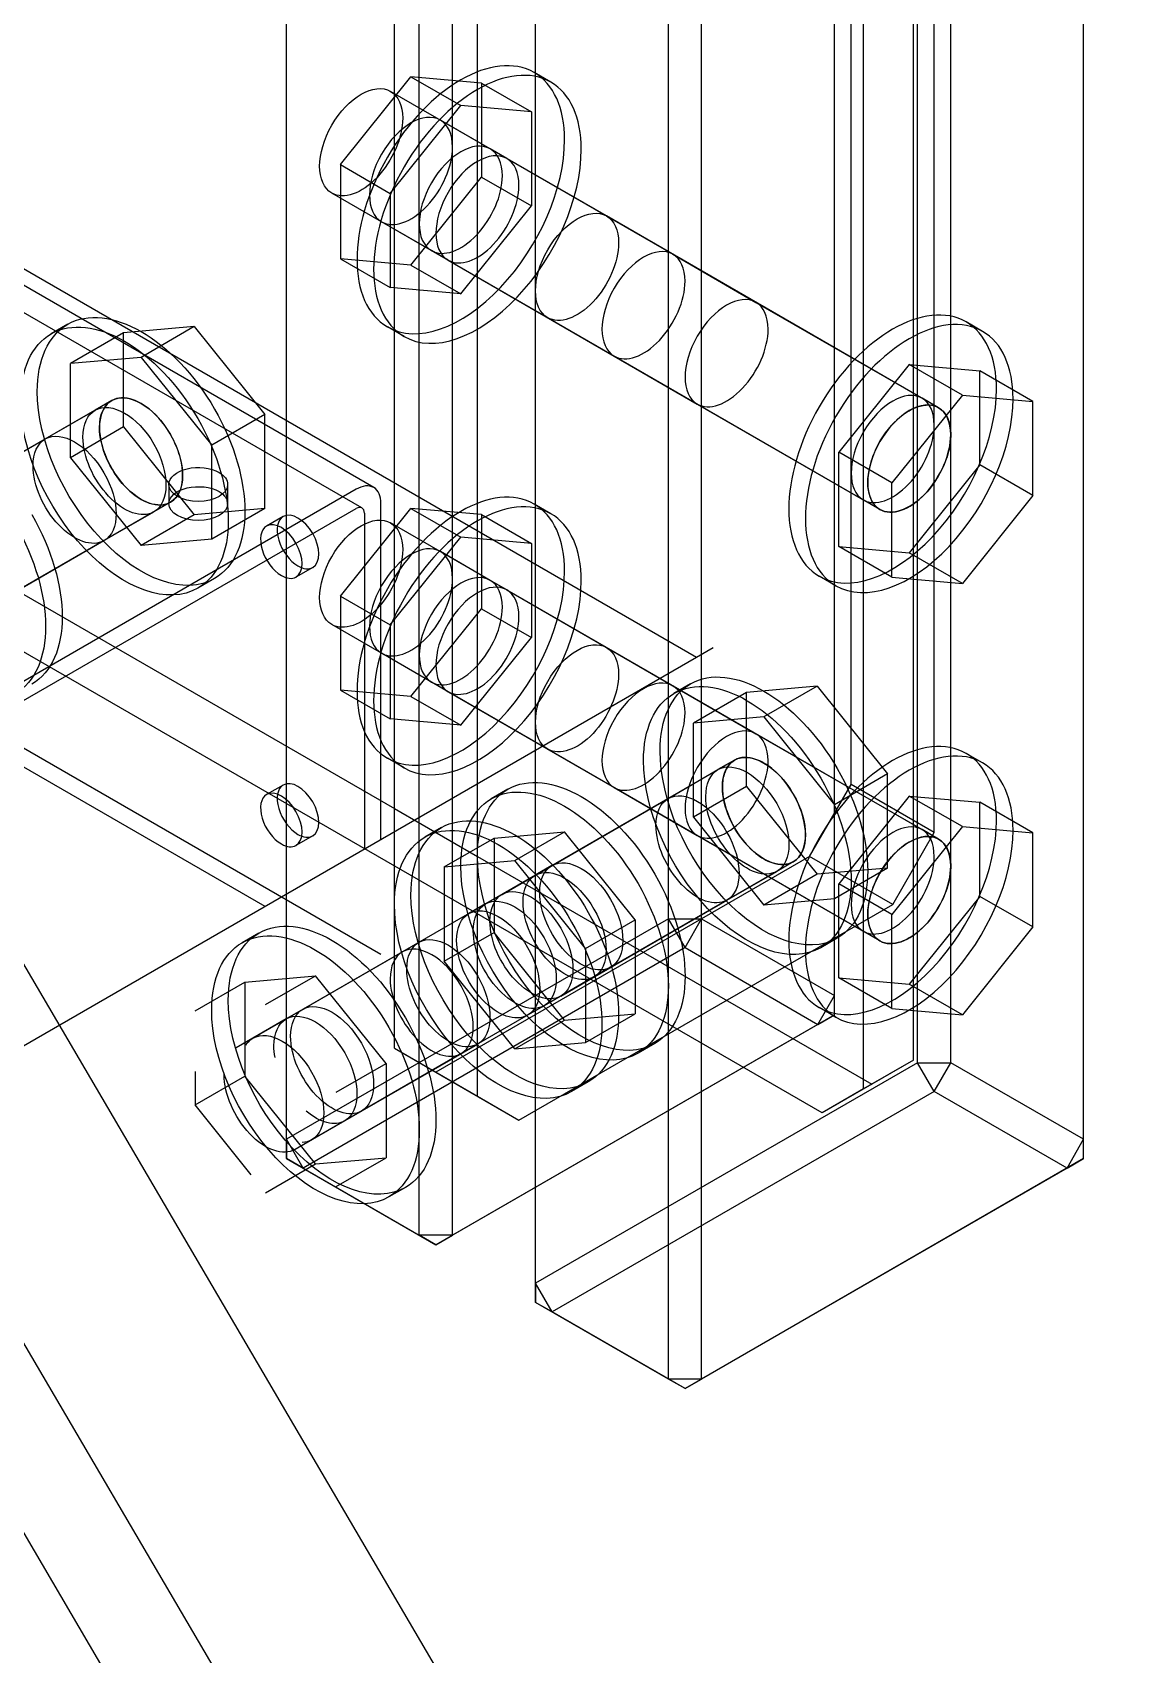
# Model space of a CAD drawing. Extents: x 0 to 316, y 0 to 723.
# Drawn here: x 202.03 to 220.58, y 192.93 to 220.55 of the extents above; entities that cross this region are included whole.
import ezdxf

# ---------------------------------------------------------------- set-up
doc = ezdxf.new("R2010")
doc.units = 0
doc.layers.get('0').update_dxf_attribs({"linetype": 'CONTINUOUS'})

msp = doc.modelspace()

# ---------------------------------------------------------------- linework, layer by layer
at = {"color": 253}
for p, q in [((212.86, 205.456), (212.86, 384.433)), ((213.426, 205.456), (213.426, 384.433)), ((215.689, 204.149), (215.689, 383.127)), ((215.689, 203.823), (215.689, 382.799)), ((217.103, 203.006), (217.103, 381.984)), ((217.668, 203.006), (217.668, 381.984)), ((206.354, 201.701), (206.354, 380.675)), ((219.931, 201.701), (219.931, 380.675)), ((99.0713, 379.917), (297.841, 41.1028)), ((96.2424, 378.284), (295.013, 39.4698)), ((210.597, 199.251), (210.597, 378.227)), ((94.8284, 377.469), (293.599, 38.6539)), ((215.972, 207.742), (215.972, 257.549)), ((209.183, 200.068), (209.183, 254.445)), ((208.617, 200.068), (208.617, 253.792)), ((217.386, 206.925), (217.386, 252.479)), ((206.354, 201.373), (206.354, 248.555)), ((210.597, 198.924), (210.597, 241.323)), ((212.86, 197.618), (212.86, 237.466)), ((213.426, 197.618), (213.426, 236.502)), ((208.194, 207.334), (208.194, 234.279)), ((209.608, 206.517), (209.608, 233.462)), ((181.379, 228.367), (213.34, 209.915)), ((217.033, 203.047), (217.033, 228.359)), ((216.184, 202.558), (216.184, 227.87)), ((219.931, 201.373), (219.931, 225.414)), ((207.841, 212.802), (186.628, 225.049)), ((207.641, 212.456), (186.428, 224.703)), ((207.274, 218.301), (208.476, 219.796)), ((208.476, 219.796), (209.325, 219.306)), ((209.678, 219.688), (208.476, 219.796)), ((209.678, 219.688), (210.527, 219.199)), ((209.678, 219.688), (209.678, 218.087)), ((210.858, 219.705), (210.575, 219.869)), ((211.805, 217.427), (208.128, 219.549)), ((208.122, 217.811), (209.325, 219.306)), ((210.527, 219.199), (209.325, 219.306)), ((210.527, 219.199), (210.527, 217.597)), ((209.824, 218.569), (208.977, 219.06)), ((210.108, 218.406), (209.824, 218.569)), ((207.274, 218.301), (208.122, 217.811)), ((207.274, 218.301), (207.274, 216.698)), ((210.108, 218.406), (212.936, 216.774)), ((208.476, 216.59), (209.678, 218.087)), ((209.678, 218.087), (210.527, 217.597)), ((210.804, 215.695), (207.127, 217.817)), ((208.122, 217.811), (208.122, 216.209)), ((209.325, 216.1), (210.527, 217.597)), ((208.825, 216.837), (207.976, 217.328)), ((217.461, 214.161), (211.805, 217.427)), ((186.469, 216.936), (205.986, 205.669)), ((186.753, 217.1), (207.965, 204.852)), ((207.274, 216.698), (208.122, 216.209)), ((208.476, 216.59), (207.274, 216.698)), ((209.108, 216.674), (208.825, 216.837)), ((209.108, 216.674), (211.935, 215.041)), ((212.936, 216.774), (214.35, 215.956)), ((208.476, 216.59), (209.325, 216.1)), ((209.325, 216.1), (208.122, 216.209)), ((214.35, 215.956), (217.179, 214.323)), ((202.63, 215.582), (202.347, 215.418)), ((204.785, 215.542), (203.583, 215.436)), ((204.785, 215.542), (203.879, 215.019)), ((204.785, 215.542), (205.988, 214.046)), ((208.358, 215.375), (208.074, 215.539)), ((216.461, 212.429), (210.804, 215.695)), ((218.211, 215.459), (217.928, 215.622)), ((203.583, 215.436), (202.678, 214.912)), ((203.583, 213.833), (203.583, 215.436)), ((203.879, 215.019), (202.678, 214.912)), ((203.879, 215.019), (205.082, 213.524)), ((211.935, 215.041), (213.35, 214.224)), ((202.678, 213.309), (202.678, 214.912)), ((216.961, 214.897), (215.76, 213.402)), ((216.961, 214.897), (218.164, 214.789)), ((217.866, 214.375), (216.961, 214.897)), ((218.164, 213.187), (218.164, 214.789)), ((219.068, 214.267), (218.164, 214.789)), ((203.381, 214.284), (197.724, 211.018)), ((202.249, 213.629), (203.097, 214.12)), ((203.381, 214.284), (203.097, 214.12)), ((213.35, 214.224), (216.178, 212.591)), ((217.866, 214.375), (216.665, 212.88)), ((217.461, 214.161), (217.179, 214.323)), ((217.866, 214.375), (219.068, 214.267)), ((219.068, 212.664), (219.068, 214.267)), ((205.988, 214.046), (205.082, 213.524)), ((205.988, 212.444), (205.988, 214.046)), ((199.42, 211.996), (202.249, 213.629)), ((203.583, 213.833), (202.678, 213.309)), ((203.583, 213.833), (204.785, 212.336)), ((202.678, 213.309), (203.879, 211.814)), ((205.082, 211.922), (205.082, 213.524)), ((215.76, 211.799), (215.76, 213.402)), ((216.665, 212.88), (215.76, 213.402)), ((218.164, 213.187), (216.961, 211.691)), ((219.068, 212.664), (218.164, 213.187)), ((207.541, 212.772), (200.895, 208.935)), ((204.355, 212.854), (204.355, 212.528)), ((205.354, 212.854), (205.354, 212.528)), ((216.665, 211.277), (216.665, 212.88)), ((204.38, 212.551), (198.723, 209.285)), ((204.38, 212.551), (204.097, 212.387)), ((207.965, 206.812), (207.965, 212.528)), ((210.858, 212.356), (210.575, 212.52)), ((216.461, 212.429), (216.178, 212.591)), ((219.068, 212.664), (217.866, 211.169)), ((200.895, 208.609), (207.541, 212.447)), ((203.248, 211.897), (204.097, 212.387)), ((204.785, 212.336), (203.879, 211.814)), ((205.988, 212.444), (204.785, 212.336)), ((205.988, 212.444), (205.082, 211.922)), ((206.302, 212.307), (206.018, 212.145)), ((207.274, 210.953), (208.476, 212.447)), ((207.683, 212.364), (207.683, 206.649)), ((211.805, 210.078), (208.128, 212.201)), ((208.476, 212.447), (209.325, 211.957)), ((209.678, 212.34), (208.476, 212.447)), ((209.678, 212.34), (210.527, 211.85)), ((209.678, 212.34), (209.678, 210.738)), ((205.082, 211.922), (203.879, 211.814)), ((208.122, 210.462), (209.325, 211.957)), ((210.527, 211.85), (209.325, 211.957)), ((200.42, 210.264), (203.248, 211.897)), ((209.824, 211.221), (208.977, 211.711)), ((210.527, 211.85), (210.527, 210.247)), ((215.76, 211.799), (216.961, 211.691)), ((216.665, 211.277), (215.76, 211.799)), ((217.866, 211.169), (216.961, 211.691)), ((206.802, 211.441), (206.518, 211.278)), ((201.476, 211.212), (208.194, 207.334)), ((205.131, 211.252), (204.847, 211.088)), ((210.108, 211.057), (209.824, 211.221)), ((215.711, 211.129), (215.429, 211.292)), ((216.665, 211.277), (217.866, 211.169)), ((207.274, 210.953), (208.122, 210.462)), ((207.274, 210.953), (207.274, 209.349)), ((210.108, 211.057), (212.936, 209.425)), ((215.477, 202.15), (200.627, 210.723)), ((208.476, 209.243), (209.678, 210.738)), ((209.678, 210.738), (210.527, 210.247)), ((210.804, 208.347), (207.127, 210.468)), ((208.122, 210.462), (208.122, 208.86)), ((208.825, 209.489), (207.976, 209.98)), ((209.325, 208.752), (210.527, 210.247)), ((217.461, 206.812), (211.805, 210.078)), ((213.34, 209.915), (213.622, 210.078)), ((121.416, 156.843), (213.34, 209.915)), ((209.108, 209.325), (208.825, 209.489)), ((212.936, 209.425), (214.35, 208.609)), ((213.236, 209.458), (212.954, 209.295)), ((207.274, 209.349), (208.122, 208.86)), ((208.476, 209.243), (207.274, 209.349)), ((208.476, 209.243), (209.325, 208.752)), ((209.108, 209.325), (211.935, 207.692)), ((214.19, 209.312), (213.285, 208.788)), ((215.392, 209.418), (214.19, 209.312)), ((214.19, 207.709), (214.19, 209.312)), ((215.392, 209.418), (214.486, 208.897)), ((215.392, 209.418), (216.593, 207.924)), ((214.486, 208.897), (213.285, 208.788)), ((214.486, 208.897), (215.689, 207.4)), ((209.325, 208.752), (208.122, 208.86)), ((213.285, 207.185), (213.285, 208.788)), ((214.35, 208.609), (217.179, 206.976)), ((216.461, 205.08), (210.804, 208.347)), ((208.358, 208.026), (208.074, 208.19)), ((213.987, 208.16), (208.329, 204.894)), ((213.987, 208.16), (213.703, 207.997)), ((218.211, 208.111), (217.928, 208.274)), ((212.856, 207.506), (213.703, 207.997)), ((216.593, 207.924), (215.689, 207.4)), ((216.593, 206.32), (216.593, 207.924)), ((206.302, 207.735), (206.018, 207.573)), ((210.125, 207.662), (209.842, 207.498)), ((210.027, 205.873), (212.856, 207.506)), ((211.935, 207.692), (213.35, 206.877)), ((214.19, 207.709), (213.285, 207.185)), ((214.19, 207.709), (215.392, 206.214)), ((215.265, 206.517), (215.972, 207.742)), ((216.961, 207.548), (215.76, 206.054)), ((217.386, 206.925), (215.972, 207.742)), ((216.961, 207.548), (218.164, 207.441)), ((217.866, 207.027), (216.961, 207.548)), ((208.194, 207.334), (209.608, 206.517)), ((208.194, 203.251), (208.194, 207.334)), ((215.689, 205.797), (215.689, 207.4)), ((218.164, 205.839), (218.164, 207.441)), ((219.068, 206.918), (218.164, 207.441)), ((208.995, 207.009), (208.711, 206.845)), ((209.89, 206.83), (211.092, 206.936)), ((210.245, 206.447), (211.092, 206.936)), ((212.295, 205.441), (211.092, 206.936)), ((213.285, 207.185), (214.486, 205.69)), ((217.866, 207.027), (216.665, 205.53)), ((217.461, 206.812), (217.179, 206.976)), ((217.866, 207.027), (219.068, 206.918)), ((206.802, 206.87), (206.518, 206.706)), ((209.042, 206.339), (209.89, 206.83)), ((209.89, 206.83), (209.89, 205.226)), ((213.35, 206.877), (216.178, 205.244)), ((216.679, 205.701), (217.386, 206.925)), ((219.068, 205.317), (219.068, 206.918)), ((215.265, 206.517), (208.901, 202.843)), ((209.042, 206.339), (210.245, 206.447)), ((214.986, 206.427), (209.33, 203.162)), ((209.608, 206.517), (216.326, 202.639)), ((209.608, 202.435), (209.608, 206.517)), ((211.446, 204.952), (210.245, 206.447)), ((214.986, 206.427), (214.704, 206.265)), ((216.679, 205.701), (215.265, 206.517)), ((209.042, 206.339), (209.042, 204.736)), ((210.593, 206.199), (209.744, 205.709)), ((210.876, 206.364), (210.593, 206.199)), ((213.855, 205.774), (214.704, 206.265)), ((215.392, 206.214), (214.486, 205.69)), ((216.593, 206.32), (215.392, 206.214)), ((216.593, 206.32), (215.689, 205.797)), ((215.76, 204.45), (215.76, 206.054)), ((216.665, 205.53), (215.76, 206.054)), ((218.164, 205.839), (216.961, 204.344)), ((219.068, 205.317), (218.164, 205.839)), ((209.744, 205.709), (209.462, 205.547)), ((210.315, 202.026), (216.679, 205.701)), ((211.027, 204.141), (213.855, 205.774)), ((215.689, 205.797), (214.486, 205.69)), ((212.86, 205.456), (206.354, 201.701)), ((211.446, 204.952), (212.295, 205.441)), ((212.295, 205.441), (212.295, 203.838)), ((212.86, 205.456), (213.426, 205.456)), ((213.143, 204.967), (212.86, 205.456)), ((213.143, 204.967), (213.426, 205.456)), ((213.426, 205.456), (215.689, 204.149)), ((216.665, 203.929), (216.665, 205.53)), ((219.068, 205.317), (217.866, 203.82)), ((205.883, 205.212), (205.599, 205.049)), ((205.784, 203.423), (208.613, 205.056)), ((209.042, 204.736), (209.89, 205.226)), ((211.092, 203.731), (209.89, 205.226)), ((215.736, 205.128), (215.453, 204.964)), ((216.461, 205.08), (216.178, 205.244)), ((208.329, 204.894), (205.501, 203.261)), ((213.143, 204.967), (206.638, 201.21)), ((210.245, 203.241), (209.042, 204.736)), ((211.446, 204.952), (211.446, 203.349)), ((213.143, 204.967), (215.405, 203.659)), ((205.648, 204.38), (206.851, 204.487)), ((206.001, 203.998), (206.851, 204.487)), ((208.052, 202.992), (206.851, 204.487)), ((211.592, 204.468), (210.743, 203.977)), ((211.875, 204.632), (211.592, 204.468)), ((215.76, 204.45), (216.961, 204.344)), ((216.665, 203.929), (215.76, 204.45)), ((204.8, 203.889), (205.648, 204.38)), ((205.648, 204.38), (205.648, 202.777)), ((217.866, 203.82), (216.961, 204.344)), ((206.633, 203.914), (206.35, 203.75)), ((210.743, 203.977), (210.461, 203.815)), ((215.405, 203.659), (215.689, 204.149)), ((215.711, 203.781), (215.429, 203.944)), ((215.689, 203.823), (215.689, 204.149)), ((216.665, 203.929), (217.866, 203.82)), ((206.35, 203.75), (205.501, 203.261)), ((215.405, 203.659), (208.901, 199.904)), ((215.689, 203.823), (209.183, 200.068)), ((210.245, 203.241), (211.092, 203.731)), ((211.092, 203.731), (212.295, 203.838)), ((211.446, 203.349), (212.295, 203.838)), ((215.405, 203.659), (215.689, 203.823)), ((210.245, 203.241), (211.446, 203.349)), ((209.33, 203.162), (206.502, 201.529)), ((206.784, 201.691), (209.612, 203.324)), ((208.194, 203.251), (209.608, 202.435)), ((208.194, 203.251), (208.901, 202.843)), ((212.626, 203.331), (212.342, 203.168)), ((204.8, 202.855), (204.8, 202.286)), ((207.203, 202.502), (208.052, 202.992)), ((208.052, 202.992), (208.052, 201.388)), ((208.901, 202.843), (210.315, 202.026)), ((217.103, 203.006), (210.597, 199.251)), ((217.033, 203.047), (216.184, 202.558)), ((217.033, 203.047), (216.326, 202.639)), ((217.103, 203.006), (217.668, 203.006)), ((217.386, 202.517), (217.103, 203.006)), ((217.386, 202.517), (217.668, 203.006)), ((219.931, 201.701), (217.668, 203.006)), ((204.8, 202.286), (205.648, 202.777)), ((206.851, 201.282), (205.648, 202.777)), ((217.386, 202.517), (210.88, 198.76)), ((211.495, 202.678), (211.211, 202.515)), ((216.326, 202.639), (215.477, 202.15)), ((216.184, 202.558), (215.477, 202.15)), ((219.648, 201.21), (217.386, 202.517)), ((205.755, 201.097), (204.8, 202.286)), ((209.608, 202.435), (210.315, 202.026)), ((207.349, 202.017), (206.502, 201.529)), ((207.633, 202.182), (207.349, 202.017)), ((206.638, 201.21), (206.354, 201.701)), ((206.354, 201.701), (206.354, 201.373)), ((219.648, 201.21), (219.931, 201.701)), ((219.931, 201.373), (219.931, 201.701)), ((206.001, 200.791), (206.851, 201.282)), ((206.638, 201.21), (206.354, 201.373)), ((206.354, 201.373), (208.617, 200.068)), ((206.638, 201.21), (208.901, 199.904)), ((206.851, 201.282), (208.052, 201.388)), ((207.203, 200.899), (208.052, 201.388)), ((219.648, 201.21), (213.143, 197.455)), ((219.931, 201.373), (213.426, 197.618)), ((219.648, 201.21), (219.931, 201.373)), ((208.383, 200.882), (208.1, 200.72)), ((208.901, 199.904), (208.617, 200.068)), ((209.183, 200.068), (208.617, 200.068)), ((208.901, 199.904), (209.183, 200.068)), ((210.88, 198.76), (210.597, 199.251)), ((210.597, 199.251), (210.597, 198.924)), ((212.86, 197.618), (210.597, 198.924)), ((210.88, 198.76), (210.597, 198.924)), ((213.143, 197.455), (210.88, 198.76)), ((213.426, 197.618), (212.86, 197.618)), ((213.143, 197.455), (212.86, 197.618)), ((213.143, 197.455), (213.426, 197.618))]:
    msp.add_line(p, q, dxfattribs=at)
for points in [[(210.575, 219.869), (209.885, 220.267), (208.764, 219.621), (208.074, 218.426)], [(210.858, 219.705), (210.167, 220.104), (209.048, 219.457), (208.358, 218.262)], [(207.127, 218.972), (207.404, 219.45), (207.851, 219.709), (208.128, 219.549)], [(211.092, 218.725), (211.092, 219.265), (210.906, 219.677), (210.575, 219.869)], [(211.376, 218.56), (211.376, 219.103), (211.189, 219.515), (210.858, 219.705)], [(208.128, 219.549), (208.26, 219.472), (208.335, 219.308), (208.335, 219.092)], [(208.335, 219.092), (208.335, 218.761), (208.162, 218.364), (207.898, 218.085)], [(208.977, 219.06), (208.7, 219.22), (208.252, 218.961), (207.976, 218.482)], [(207.127, 217.817), (206.852, 217.977), (206.852, 218.494), (207.127, 218.972)], [(209.183, 218.601), (209.183, 218.819), (209.109, 218.983), (208.977, 219.06)], [(208.747, 217.595), (209.011, 217.875), (209.183, 218.272), (209.183, 218.601)], [(209.824, 218.569), (209.549, 218.729), (209.101, 218.47), (208.825, 217.992)], [(209.824, 218.569), (209.549, 218.729), (209.101, 218.47), (208.825, 217.992)], [(210.108, 218.406), (209.831, 218.565), (209.383, 218.307), (209.108, 217.829)], [(210.108, 218.406), (209.831, 218.565), (209.383, 218.307), (209.108, 217.829)], [(210.032, 218.112), (210.032, 218.328), (209.958, 218.494), (209.824, 218.569)], [(210.032, 218.112), (210.032, 218.328), (209.958, 218.494), (209.824, 218.569)], [(210, 216.209), (210.662, 216.906), (211.092, 217.898), (211.092, 218.725)], [(210.284, 216.045), (210.945, 216.742), (211.376, 217.736), (211.376, 218.56)], [(208.074, 218.426), (207.385, 217.23), (207.385, 215.937), (208.074, 215.539)], [(208.358, 218.262), (207.668, 217.066), (207.668, 215.773), (208.358, 215.375)], [(207.976, 218.482), (207.701, 218.003), (207.701, 217.486), (207.976, 217.328)], [(210.315, 217.948), (210.315, 218.166), (210.24, 218.33), (210.108, 218.406)], [(210.315, 217.948), (210.315, 218.166), (210.24, 218.33), (210.108, 218.406)], [(207.898, 218.085), (207.634, 217.806), (207.33, 217.7), (207.127, 217.817)], [(208.825, 217.992), (208.548, 217.514), (208.548, 216.997), (208.825, 216.837)], [(208.825, 217.992), (208.548, 217.514), (208.548, 216.997), (208.825, 216.837)], [(209.596, 217.106), (209.86, 217.384), (210.032, 217.781), (210.032, 218.112)], [(209.596, 217.106), (209.86, 217.384), (210.032, 217.781), (210.032, 218.112)], [(209.108, 217.829), (208.832, 217.35), (208.832, 216.833), (209.108, 216.674)], [(209.108, 217.829), (208.832, 217.35), (208.832, 216.833), (209.108, 216.674)], [(209.878, 216.942), (210.143, 217.221), (210.315, 217.618), (210.315, 217.948)], [(209.878, 216.942), (210.143, 217.221), (210.315, 217.618), (210.315, 217.948)], [(207.976, 217.328), (208.179, 217.211), (208.482, 217.317), (208.747, 217.595)], [(210.804, 216.849), (211.081, 217.328), (211.529, 217.587), (211.805, 217.427)], [(211.805, 217.427), (211.937, 217.35), (212.011, 217.186), (212.011, 216.968)], [(208.825, 216.837), (209.026, 216.72), (209.331, 216.826), (209.596, 217.106)], [(208.825, 216.837), (209.026, 216.72), (209.331, 216.826), (209.596, 217.106)], [(209.108, 216.674), (209.31, 216.557), (209.613, 216.663), (209.878, 216.942)], [(209.108, 216.674), (209.31, 216.557), (209.613, 216.663), (209.878, 216.942)], [(212.011, 216.968), (212.011, 216.639), (211.839, 216.242), (211.576, 215.962)], [(212.936, 216.774), (212.66, 216.932), (212.212, 216.674), (211.935, 216.196)], [(212.936, 216.774), (212.66, 216.932), (212.212, 216.674), (211.935, 216.196)], [(210.804, 215.695), (210.528, 215.853), (210.528, 216.37), (210.804, 216.849)], [(213.143, 216.315), (213.143, 216.533), (213.068, 216.697), (212.936, 216.774)], [(213.143, 216.315), (213.143, 216.533), (213.068, 216.697), (212.936, 216.774)], [(208.074, 215.539), (208.58, 215.247), (209.34, 215.511), (210, 216.209)], [(211.935, 216.196), (211.66, 215.717), (211.66, 215.2), (211.935, 215.041)], [(211.935, 216.196), (211.66, 215.717), (211.66, 215.2), (211.935, 215.041)], [(212.707, 215.309), (212.97, 215.588), (213.143, 215.985), (213.143, 216.315)], [(212.707, 215.309), (212.97, 215.588), (213.143, 215.985), (213.143, 216.315)], [(214.35, 215.956), (214.074, 216.116), (213.626, 215.857), (213.35, 215.379)], [(214.35, 215.956), (214.074, 216.116), (213.626, 215.857), (213.35, 215.379)], [(202.347, 215.418), (203.037, 215.817), (204.156, 215.171), (204.847, 213.975)], [(202.63, 215.582), (203.32, 215.98), (204.44, 215.334), (205.131, 214.139)], [(208.358, 215.375), (208.864, 215.083), (209.623, 215.348), (210.284, 216.045)], [(211.576, 215.962), (211.311, 215.684), (211.007, 215.578), (210.804, 215.695)], [(214.558, 215.499), (214.558, 215.715), (214.483, 215.881), (214.35, 215.956)], [(214.558, 215.499), (214.558, 215.715), (214.483, 215.881), (214.35, 215.956)], [(217.928, 215.622), (217.238, 216.021), (216.119, 215.375), (215.429, 214.179)], [(218.211, 215.459), (217.521, 215.859), (216.402, 215.211), (215.711, 214.016)], [(202.113, 214.438), (202.113, 214.98), (202.299, 215.39), (202.63, 215.582)], [(214.121, 214.492), (214.386, 214.771), (214.558, 215.168), (214.558, 215.499)], [(214.121, 214.492), (214.386, 214.771), (214.558, 215.168), (214.558, 215.499)], [(218.447, 214.478), (218.447, 215.019), (218.26, 215.432), (217.928, 215.622)], [(201.829, 214.274), (201.829, 214.816), (202.016, 215.228), (202.347, 215.418)], [(211.935, 215.041), (212.138, 214.924), (212.442, 215.03), (212.707, 215.309)], [(211.935, 215.041), (212.138, 214.924), (212.442, 215.03), (212.707, 215.309)], [(213.35, 215.379), (213.074, 214.901), (213.074, 214.384), (213.35, 214.224)], [(213.35, 215.379), (213.074, 214.901), (213.074, 214.384), (213.35, 214.224)], [(218.729, 214.315), (218.729, 214.857), (218.543, 215.269), (218.211, 215.459)], [(203.204, 211.922), (202.543, 212.619), (202.113, 213.613), (202.113, 214.438)], [(203.381, 214.284), (203.656, 214.442), (204.104, 214.184), (204.38, 213.705)], [(213.35, 214.224), (213.552, 214.109), (213.856, 214.213), (214.121, 214.492)], [(213.35, 214.224), (213.552, 214.109), (213.856, 214.213), (214.121, 214.492)], [(217.179, 214.323), (216.903, 214.483), (216.455, 214.224), (216.178, 213.746)], [(217.179, 214.323), (216.903, 214.483), (216.455, 214.224), (216.178, 213.746)], [(217.355, 211.963), (218.015, 212.659), (218.447, 213.652), (218.447, 214.478)], [(202.92, 211.758), (202.26, 212.455), (201.829, 213.449), (201.829, 214.274)], [(202.89, 213.662), (202.89, 213.879), (202.964, 214.044), (203.097, 214.12)], [(202.89, 213.662), (202.89, 213.879), (202.964, 214.044), (203.097, 214.12)], [(203.097, 214.12), (203.374, 214.279), (203.822, 214.02), (204.097, 213.542)], [(203.097, 214.12), (203.374, 214.279), (203.822, 214.02), (204.097, 213.542)], [(203.172, 213.825), (203.172, 214.041), (203.247, 214.206), (203.381, 214.284)], [(203.346, 214.261), (203.287, 214.216), (203.241, 214.15), (203.211, 214.069)], [(203.381, 214.284), (203.368, 214.277), (203.357, 214.27), (203.346, 214.261)], [(203.744, 214.296), (203.606, 214.346), (203.48, 214.34), (203.381, 214.284)], [(204.016, 214.14), (203.926, 214.212), (203.834, 214.266), (203.744, 214.296)], [(204.413, 213.645), (204.311, 213.843), (204.17, 214.016), (204.016, 214.14)], [(205.131, 214.139), (205.82, 212.943), (205.82, 211.65), (205.131, 211.252)], [(215.429, 214.179), (214.738, 212.983), (214.738, 211.691), (215.429, 211.292)], [(217.461, 214.161), (217.186, 214.321), (216.738, 214.062), (216.461, 213.584)], [(216.826, 214.018), (216.916, 214.089), (217.008, 214.142), (217.098, 214.175)], [(217.098, 214.175), (217.235, 214.223), (217.362, 214.219), (217.461, 214.161)], [(217.386, 213.866), (217.386, 214.082), (217.311, 214.248), (217.179, 214.323)], [(217.386, 213.866), (217.386, 214.082), (217.311, 214.248), (217.179, 214.323)], [(217.668, 213.702), (217.668, 213.92), (217.594, 214.084), (217.461, 214.161)], [(217.461, 214.161), (217.472, 214.153), (217.485, 214.146), (217.495, 214.139)], [(217.495, 214.139), (217.555, 214.093), (217.6, 214.029), (217.631, 213.946)], [(217.638, 211.799), (218.299, 212.496), (218.729, 213.49), (218.729, 214.315)], [(203.211, 214.069), (203.186, 213.997), (203.172, 213.916), (203.172, 213.825)], [(204.847, 213.975), (205.537, 212.779), (205.537, 211.487), (204.847, 211.088)], [(215.711, 214.016), (215.021, 212.82), (215.021, 211.529), (215.711, 211.129)], [(216.428, 213.523), (216.531, 213.72), (216.672, 213.894), (216.826, 214.018)], [(216.949, 212.859), (217.213, 213.138), (217.386, 213.535), (217.386, 213.866)], [(216.949, 212.859), (217.213, 213.138), (217.386, 213.535), (217.386, 213.866)], [(217.631, 213.946), (217.656, 213.876), (217.668, 213.793), (217.668, 213.702)], [(202.041, 213.173), (202.041, 213.388), (202.116, 213.553), (202.249, 213.629)], [(202.041, 213.173), (202.041, 213.388), (202.116, 213.553), (202.249, 213.629)], [(202.249, 213.629), (202.525, 213.789), (202.972, 213.53), (203.248, 213.053)], [(202.249, 213.629), (202.525, 213.789), (202.972, 213.53), (203.248, 213.053)], [(203.327, 212.655), (203.062, 212.935), (202.89, 213.331), (202.89, 213.662)], [(203.327, 212.655), (203.062, 212.935), (202.89, 213.331), (202.89, 213.662)], [(203.609, 212.819), (203.345, 213.097), (203.172, 213.495), (203.172, 213.825)], [(203.172, 213.825), (203.172, 213.735), (203.186, 213.637), (203.211, 213.537)], [(204.38, 213.705), (204.657, 213.227), (204.657, 212.71), (204.38, 212.551)], [(204.549, 213.297), (204.519, 213.413), (204.473, 213.531), (204.413, 213.645)], [(216.178, 213.746), (215.903, 213.268), (215.903, 212.751), (216.178, 212.591)], [(216.178, 213.746), (215.903, 213.268), (215.903, 212.751), (216.178, 212.591)], [(216.461, 213.584), (216.185, 213.104), (216.185, 212.587), (216.461, 212.429)], [(217.232, 212.696), (217.496, 212.976), (217.668, 213.373), (217.668, 213.702)], [(217.668, 213.702), (217.668, 213.613), (217.656, 213.515), (217.631, 213.415)], [(203.211, 213.537), (203.241, 213.421), (203.287, 213.303), (203.346, 213.188)], [(204.097, 213.542), (204.373, 213.064), (204.373, 212.547), (204.097, 212.387)], [(204.097, 213.542), (204.373, 213.064), (204.373, 212.547), (204.097, 212.387)], [(204.549, 212.765), (204.6, 212.908), (204.6, 213.094), (204.549, 213.297)], [(216.293, 213.173), (216.322, 213.29), (216.368, 213.409), (216.428, 213.523)], [(217.631, 213.415), (217.6, 213.298), (217.555, 213.18), (217.495, 213.067)], [(202.478, 212.165), (202.213, 212.444), (202.041, 212.841), (202.041, 213.173)], [(202.478, 212.165), (202.213, 212.444), (202.041, 212.841), (202.041, 213.173)], [(203.248, 213.053), (203.525, 212.575), (203.525, 212.056), (203.248, 211.897)], [(203.248, 213.053), (203.525, 212.575), (203.525, 212.056), (203.248, 211.897)], [(203.346, 213.188), (203.449, 212.992), (203.59, 212.817), (203.744, 212.693)], [(204.355, 212.854), (204.355, 212.972), (204.476, 213.076), (204.663, 213.122)], [(204.663, 213.122), (204.85, 213.166), (205.064, 213.141), (205.208, 213.058)], [(205.208, 213.058), (205.301, 213.005), (205.354, 212.932), (205.354, 212.854)], [(216.293, 212.644), (216.242, 212.786), (216.242, 212.972), (216.293, 213.173)], [(217.495, 213.067), (217.391, 212.87), (217.252, 212.695), (217.098, 212.571)], [(204.38, 212.551), (204.178, 212.434), (203.874, 212.54), (203.609, 212.819)], [(204.855, 212.565), (204.578, 212.565), (204.355, 212.695), (204.355, 212.854)], [(204.355, 212.528), (204.355, 212.644), (204.476, 212.75), (204.663, 212.794)], [(204.413, 212.573), (204.473, 212.617), (204.519, 212.684), (204.549, 212.765)], [(204.663, 212.794), (204.85, 212.839), (205.064, 212.815), (205.208, 212.732)], [(205.354, 212.854), (205.354, 212.695), (205.131, 212.565), (204.855, 212.565)], [(207.841, 212.802), (207.761, 212.848), (207.654, 212.836), (207.541, 212.772)], [(207.965, 212.528), (207.965, 212.658), (207.921, 212.757), (207.841, 212.802)], [(210.575, 212.52), (209.885, 212.918), (208.764, 212.272), (208.074, 211.077)], [(210.858, 212.356), (210.167, 212.755), (209.048, 212.109), (208.358, 210.913)], [(216.178, 212.591), (216.381, 212.476), (216.686, 212.58), (216.949, 212.859)], [(216.178, 212.591), (216.381, 212.476), (216.686, 212.58), (216.949, 212.859)], [(204.097, 212.387), (203.895, 212.27), (203.591, 212.376), (203.327, 212.655)], [(204.097, 212.387), (203.895, 212.27), (203.591, 212.376), (203.327, 212.655)], [(203.744, 212.693), (203.834, 212.622), (203.926, 212.568), (204.016, 212.538)], [(204.016, 212.538), (204.154, 212.488), (204.281, 212.494), (204.38, 212.551)], [(204.855, 212.24), (204.578, 212.24), (204.355, 212.368), (204.355, 212.528)], [(204.38, 212.551), (204.392, 212.557), (204.403, 212.565), (204.413, 212.573)], [(205.354, 212.528), (205.354, 212.368), (205.131, 212.24), (204.855, 212.24)], [(205.208, 212.732), (205.301, 212.677), (205.354, 212.604), (205.354, 212.528)], [(207.641, 212.456), (207.615, 212.471), (207.579, 212.467), (207.541, 212.447)], [(211.092, 211.376), (211.092, 211.917), (210.906, 212.328), (210.575, 212.52)], [(216.428, 212.451), (216.368, 212.495), (216.322, 212.56), (216.293, 212.644)], [(216.461, 212.429), (216.663, 212.312), (216.968, 212.418), (217.232, 212.696)], [(217.098, 212.571), (217.008, 212.499), (216.916, 212.447), (216.826, 212.415)], [(202.019, 212.342), (202.709, 211.146), (202.709, 209.854), (202.019, 209.455)], [(206.518, 211.855), (206.381, 212.094), (206.157, 212.225), (206.018, 212.145)], [(206.302, 212.307), (206.2, 212.249), (206.17, 212.091), (206.225, 211.908)], [(206.802, 212.019), (206.663, 212.258), (206.44, 212.387), (206.302, 212.307)], [(207.127, 211.624), (207.404, 212.101), (207.851, 212.36), (208.128, 212.201)], [(207.683, 212.364), (207.683, 212.407), (207.668, 212.44), (207.641, 212.456)], [(208.128, 212.201), (208.26, 212.124), (208.335, 211.959), (208.335, 211.744)], [(211.376, 211.212), (211.376, 211.753), (211.189, 212.165), (210.858, 212.356)], [(216.461, 212.429), (216.45, 212.436), (216.439, 212.442), (216.428, 212.451)], [(216.826, 212.415), (216.688, 212.367), (216.561, 212.371), (216.461, 212.429)], [(201.737, 212.179), (202.426, 210.983), (202.426, 209.69), (201.737, 209.292)], [(203.248, 211.897), (203.047, 211.781), (202.742, 211.886), (202.478, 212.165)], [(203.248, 211.897), (203.047, 211.781), (202.742, 211.886), (202.478, 212.165)], [(205.131, 211.252), (204.625, 210.96), (203.864, 211.224), (203.204, 211.922)], [(206.018, 212.145), (205.917, 212.087), (205.887, 211.927), (205.942, 211.744)], [(206.225, 211.908), (206.28, 211.722), (206.408, 211.548), (206.551, 211.467)], [(206.802, 211.441), (206.94, 211.522), (206.94, 211.78), (206.802, 212.019)], [(215.429, 211.292), (215.935, 211), (216.695, 211.266), (217.355, 211.963)], [(204.847, 211.088), (204.341, 210.796), (203.582, 211.062), (202.92, 211.758)], [(205.942, 211.744), (205.996, 211.559), (206.126, 211.386), (206.269, 211.303)], [(206.518, 211.278), (206.656, 211.358), (206.656, 211.616), (206.518, 211.855)], [(208.335, 211.744), (208.335, 211.412), (208.162, 211.015), (207.898, 210.736)], [(208.977, 211.711), (208.7, 211.871), (208.252, 211.613), (207.976, 211.133)], [(209.183, 211.253), (209.183, 211.469), (209.109, 211.635), (208.977, 211.711)], [(215.711, 211.129), (216.217, 210.837), (216.978, 211.102), (217.638, 211.799)], [(206.551, 211.467), (206.645, 211.412), (206.735, 211.404), (206.802, 211.441)], [(207.127, 210.468), (206.852, 210.628), (206.852, 211.146), (207.127, 211.624)], [(209.824, 211.221), (209.549, 211.38), (209.101, 211.122), (208.825, 210.643)], [(209.824, 211.221), (209.549, 211.38), (209.101, 211.122), (208.825, 210.643)], [(210, 208.86), (210.662, 209.557), (211.092, 210.55), (211.092, 211.376)], [(206.269, 211.303), (206.363, 211.248), (206.452, 211.241), (206.518, 211.278)], [(208.074, 211.077), (207.385, 209.881), (207.385, 208.588), (208.074, 208.19)], [(207.976, 211.133), (207.701, 210.655), (207.701, 210.138), (207.976, 209.98)], [(208.747, 210.246), (209.011, 210.526), (209.183, 210.924), (209.183, 211.253)], [(210.108, 211.057), (209.831, 211.218), (209.383, 210.958), (209.108, 210.48)], [(210.108, 211.057), (209.831, 211.218), (209.383, 210.958), (209.108, 210.48)], [(210.032, 210.763), (210.032, 210.979), (209.958, 211.145), (209.824, 211.221)], [(210.032, 210.763), (210.032, 210.979), (209.958, 211.145), (209.824, 211.221)], [(210.284, 208.696), (210.945, 209.393), (211.376, 210.386), (211.376, 211.212)], [(208.358, 210.913), (207.668, 209.717), (207.668, 208.426), (208.358, 208.026)], [(210.315, 210.6), (210.315, 210.816), (210.24, 210.982), (210.108, 211.057)], [(210.315, 210.6), (210.315, 210.816), (210.24, 210.982), (210.108, 211.057)], [(207.898, 210.736), (207.634, 210.457), (207.33, 210.352), (207.127, 210.468)], [(208.825, 210.643), (208.548, 210.166), (208.548, 209.648), (208.825, 209.489)], [(208.825, 210.643), (208.548, 210.166), (208.548, 209.648), (208.825, 209.489)], [(209.596, 209.757), (209.86, 210.036), (210.032, 210.433), (210.032, 210.763)], [(209.596, 209.757), (209.86, 210.036), (210.032, 210.433), (210.032, 210.763)], [(209.878, 209.593), (210.143, 209.872), (210.315, 210.269), (210.315, 210.6)], [(209.878, 209.593), (210.143, 209.872), (210.315, 210.269), (210.315, 210.6)], [(209.108, 210.48), (208.832, 210.002), (208.832, 209.485), (209.108, 209.325)], [(209.108, 210.48), (208.832, 210.002), (208.832, 209.485), (209.108, 209.325)], [(207.976, 209.98), (208.179, 209.863), (208.482, 209.969), (208.747, 210.246)], [(210.804, 209.5), (211.081, 209.98), (211.529, 210.238), (211.805, 210.078)], [(211.805, 210.078), (211.937, 210), (212.011, 209.837), (212.011, 209.62)], [(208.825, 209.489), (209.026, 209.372), (209.331, 209.478), (209.596, 209.757)], [(208.825, 209.489), (209.026, 209.372), (209.331, 209.478), (209.596, 209.757)], [(213.236, 209.458), (213.927, 209.856), (215.046, 209.21), (215.736, 208.015)], [(209.108, 209.325), (209.31, 209.21), (209.613, 209.314), (209.878, 209.593)], [(209.108, 209.325), (209.31, 209.21), (209.613, 209.314), (209.878, 209.593)], [(210.804, 208.347), (210.528, 208.505), (210.528, 209.022), (210.804, 209.5)], [(212.011, 209.62), (212.011, 209.291), (211.839, 208.893), (211.576, 208.613)], [(212.936, 209.425), (212.66, 209.585), (212.212, 209.325), (211.935, 208.847)], [(212.936, 209.425), (212.66, 209.585), (212.212, 209.325), (211.935, 208.847)], [(212.719, 208.314), (212.719, 208.855), (212.906, 209.266), (213.236, 209.458)], [(213.143, 208.967), (213.143, 209.183), (213.068, 209.349), (212.936, 209.425)], [(213.143, 208.967), (213.143, 209.183), (213.068, 209.349), (212.936, 209.425)], [(212.954, 209.295), (213.644, 209.693), (214.763, 209.047), (215.453, 207.851)], [(212.436, 208.15), (212.436, 208.693), (212.622, 209.103), (212.954, 209.295)], [(212.707, 207.96), (212.97, 208.239), (213.143, 208.636), (213.143, 208.967)], [(212.707, 207.96), (212.97, 208.239), (213.143, 208.636), (213.143, 208.967)], [(208.074, 208.19), (208.58, 207.898), (209.34, 208.162), (210, 208.86)], [(208.358, 208.026), (208.864, 207.734), (209.623, 208), (210.284, 208.696)], [(211.576, 208.613), (211.311, 208.336), (211.007, 208.23), (210.804, 208.347)], [(211.935, 208.847), (211.66, 208.369), (211.66, 207.852), (211.935, 207.692)], [(211.935, 208.847), (211.66, 208.369), (211.66, 207.852), (211.935, 207.692)], [(214.35, 208.609), (214.074, 208.767), (213.626, 208.51), (213.35, 208.031)], [(214.35, 208.609), (214.074, 208.767), (213.626, 208.51), (213.35, 208.031)], [(214.558, 208.15), (214.558, 208.367), (214.483, 208.532), (214.35, 208.609)], [(214.558, 208.15), (214.558, 208.367), (214.483, 208.532), (214.35, 208.609)], [(217.928, 208.274), (217.238, 208.674), (216.119, 208.026), (215.429, 206.831)], [(213.809, 205.799), (213.149, 206.495), (212.719, 207.488), (212.719, 208.314)], [(213.987, 208.16), (214.263, 208.318), (214.711, 208.06), (214.986, 207.582)], [(218.211, 208.111), (217.521, 208.51), (216.402, 207.863), (215.711, 206.667)], [(210.125, 207.662), (210.815, 208.06), (211.935, 207.414), (212.626, 206.218)], [(213.527, 205.633), (212.867, 206.332), (212.436, 207.326), (212.436, 208.15)], [(213.703, 207.997), (213.981, 208.155), (214.428, 207.897), (214.704, 207.418)], [(213.703, 207.997), (213.981, 208.155), (214.428, 207.897), (214.704, 207.418)], [(213.779, 207.701), (213.779, 207.918), (213.854, 208.082), (213.987, 208.16)], [(213.953, 208.137), (213.894, 208.092), (213.848, 208.027), (213.818, 207.945)], [(213.987, 208.16), (213.975, 208.153), (213.964, 208.146), (213.953, 208.137)], [(214.351, 208.172), (214.213, 208.221), (214.086, 208.216), (213.987, 208.16)], [(214.121, 207.144), (214.386, 207.424), (214.558, 207.821), (214.558, 208.15)], [(214.121, 207.144), (214.386, 207.424), (214.558, 207.821), (214.558, 208.15)], [(214.623, 208.016), (214.533, 208.088), (214.441, 208.142), (214.351, 208.172)], [(218.447, 207.13), (218.447, 207.672), (218.26, 208.084), (217.928, 208.274)], [(218.729, 206.966), (218.729, 207.508), (218.543, 207.92), (218.211, 208.111)], [(206.802, 207.446), (206.663, 207.686), (206.44, 207.815), (206.302, 207.735)], [(209.842, 207.498), (210.532, 207.898), (211.651, 207.251), (212.342, 206.055)], [(211.935, 207.692), (212.138, 207.577), (212.442, 207.681), (212.707, 207.96)], [(211.935, 207.692), (212.138, 207.577), (212.442, 207.681), (212.707, 207.96)], [(213.35, 208.031), (213.074, 207.552), (213.074, 207.035), (213.35, 206.877)], [(213.35, 208.031), (213.074, 207.552), (213.074, 207.035), (213.35, 206.877)], [(213.497, 207.538), (213.497, 207.754), (213.571, 207.92), (213.703, 207.997)], [(213.497, 207.538), (213.497, 207.754), (213.571, 207.92), (213.703, 207.997)], [(213.818, 207.945), (213.793, 207.874), (213.779, 207.792), (213.779, 207.701)], [(215.019, 207.522), (214.916, 207.719), (214.777, 207.892), (214.623, 208.016)], [(215.453, 207.851), (216.144, 206.655), (216.144, 205.364), (215.453, 204.964)], [(215.736, 208.015), (216.426, 206.819), (216.426, 205.526), (215.736, 205.128)], [(206.018, 207.573), (205.917, 207.513), (205.887, 207.355), (205.942, 207.172)], [(206.518, 207.283), (206.381, 207.523), (206.157, 207.651), (206.018, 207.573)], [(206.302, 207.735), (206.2, 207.676), (206.17, 207.519), (206.225, 207.334)], [(209.325, 206.354), (209.325, 206.896), (209.512, 207.308), (209.842, 207.498)], [(209.608, 206.517), (209.608, 207.06), (209.794, 207.47), (210.125, 207.662)], [(212.648, 207.049), (212.648, 207.264), (212.722, 207.429), (212.856, 207.506)], [(212.648, 207.049), (212.648, 207.264), (212.722, 207.429), (212.856, 207.506)], [(212.856, 207.506), (213.131, 207.665), (213.579, 207.407), (213.855, 206.929)], [(212.856, 207.506), (213.131, 207.665), (213.579, 207.407), (213.855, 206.929)], [(213.934, 206.531), (213.669, 206.81), (213.497, 207.209), (213.497, 207.538)], [(213.934, 206.531), (213.669, 206.81), (213.497, 207.209), (213.497, 207.538)], [(214.216, 206.695), (213.952, 206.974), (213.779, 207.371), (213.779, 207.701)], [(213.779, 207.701), (213.779, 207.611), (213.793, 207.514), (213.818, 207.414)], [(214.986, 207.582), (215.263, 207.104), (215.263, 206.586), (214.986, 206.427)], [(215.156, 207.173), (215.126, 207.289), (215.08, 207.407), (215.019, 207.522)], [(206.225, 207.334), (206.28, 207.151), (206.408, 206.976), (206.551, 206.895)], [(206.518, 206.706), (206.656, 206.786), (206.656, 207.045), (206.518, 207.283)], [(206.802, 206.87), (206.94, 206.948), (206.94, 207.207), (206.802, 207.446)], [(208.711, 206.845), (209.401, 207.245), (210.52, 206.597), (211.211, 205.402)], [(208.995, 207.009), (209.684, 207.407), (210.804, 206.761), (211.495, 205.565)], [(213.818, 207.414), (213.848, 207.297), (213.894, 207.18), (213.953, 207.065)], [(214.704, 207.418), (214.98, 206.94), (214.98, 206.423), (214.704, 206.265)], [(214.704, 207.418), (214.98, 206.94), (214.98, 206.423), (214.704, 206.265)], [(205.942, 207.172), (205.996, 206.987), (206.126, 206.813), (206.269, 206.731)], [(208.476, 205.864), (208.476, 206.405), (208.662, 206.817), (208.995, 207.009)], [(213.085, 206.043), (212.82, 206.32), (212.648, 206.718), (212.648, 207.049)], [(213.085, 206.043), (212.82, 206.32), (212.648, 206.718), (212.648, 207.049)], [(213.35, 206.877), (213.552, 206.76), (213.856, 206.866), (214.121, 207.144)], [(213.35, 206.877), (213.552, 206.76), (213.856, 206.866), (214.121, 207.144)], [(213.953, 207.065), (214.056, 206.868), (214.197, 206.695), (214.351, 206.571)], [(215.156, 206.641), (215.207, 206.784), (215.207, 206.972), (215.156, 207.173)], [(217.179, 206.976), (216.903, 207.134), (216.455, 206.877), (216.178, 206.398)], [(217.179, 206.976), (216.903, 207.134), (216.455, 206.877), (216.178, 206.398)], [(217.461, 206.812), (217.186, 206.972), (216.738, 206.713), (216.461, 206.235)], [(217.386, 206.517), (217.386, 206.735), (217.311, 206.899), (217.179, 206.976)], [(217.386, 206.517), (217.386, 206.735), (217.311, 206.899), (217.179, 206.976)], [(217.355, 204.614), (218.015, 205.311), (218.447, 206.305), (218.447, 207.13)], [(217.638, 204.45), (218.299, 205.148), (218.729, 206.141), (218.729, 206.966)], [(206.269, 206.731), (206.363, 206.677), (206.452, 206.667), (206.518, 206.706)], [(206.551, 206.895), (206.645, 206.839), (206.735, 206.83), (206.802, 206.87)], [(208.194, 205.701), (208.194, 206.243), (208.38, 206.655), (208.711, 206.845)], [(213.855, 206.929), (214.132, 206.451), (214.132, 205.933), (213.855, 205.774)], [(213.855, 206.929), (214.132, 206.451), (214.132, 205.933), (213.855, 205.774)], [(214.986, 206.427), (214.784, 206.31), (214.481, 206.416), (214.216, 206.695)], [(215.429, 206.831), (214.738, 205.635), (214.738, 204.342), (215.429, 203.944)], [(215.711, 206.667), (215.021, 205.472), (215.021, 204.18), (215.711, 203.781)], [(216.428, 206.174), (216.531, 206.371), (216.672, 206.546), (216.826, 206.67)], [(216.826, 206.67), (216.916, 206.742), (217.008, 206.794), (217.098, 206.825)], [(217.098, 206.825), (217.235, 206.874), (217.362, 206.87), (217.461, 206.812)], [(217.668, 206.354), (217.668, 206.571), (217.594, 206.735), (217.461, 206.812)], [(217.461, 206.812), (217.472, 206.805), (217.485, 206.798), (217.495, 206.79)], [(217.495, 206.79), (217.555, 206.746), (217.6, 206.679), (217.631, 206.597)], [(210.699, 204.001), (210.038, 204.699), (209.608, 205.693), (209.608, 206.517)], [(210.876, 206.364), (211.151, 206.522), (211.599, 206.265), (211.875, 205.785)], [(214.704, 206.265), (214.501, 206.147), (214.197, 206.252), (213.934, 206.531)], [(214.704, 206.265), (214.501, 206.147), (214.197, 206.252), (213.934, 206.531)], [(214.351, 206.571), (214.441, 206.498), (214.533, 206.445), (214.623, 206.413)], [(214.623, 206.413), (214.761, 206.365), (214.887, 206.369), (214.986, 206.427)], [(214.986, 206.427), (214.999, 206.433), (215.01, 206.441), (215.019, 206.449)], [(215.019, 206.449), (215.08, 206.495), (215.126, 206.56), (215.156, 206.641)], [(216.178, 206.398), (215.903, 205.919), (215.903, 205.402), (216.178, 205.244)], [(216.178, 206.398), (215.903, 205.919), (215.903, 205.402), (216.178, 205.244)], [(216.949, 205.511), (217.213, 205.791), (217.386, 206.188), (217.386, 206.517)], [(216.949, 205.511), (217.213, 205.791), (217.386, 206.188), (217.386, 206.517)], [(217.631, 206.597), (217.656, 206.527), (217.668, 206.444), (217.668, 206.354)], [(210.415, 203.838), (209.755, 204.535), (209.325, 205.529), (209.325, 206.354)], [(210.385, 205.741), (210.385, 205.959), (210.459, 206.123), (210.593, 206.199)], [(210.385, 205.741), (210.385, 205.959), (210.459, 206.123), (210.593, 206.199)], [(210.593, 206.199), (210.869, 206.36), (211.317, 206.101), (211.592, 205.623)], [(210.593, 206.199), (210.869, 206.36), (211.317, 206.101), (211.592, 205.623)], [(210.668, 205.905), (210.668, 206.121), (210.743, 206.287), (210.876, 206.364)], [(212.626, 206.218), (213.316, 205.022), (213.316, 203.731), (212.626, 203.331)], [(216.461, 206.235), (216.185, 205.756), (216.185, 205.239), (216.461, 205.08)], [(216.293, 205.825), (216.322, 205.941), (216.368, 206.061), (216.428, 206.174)], [(217.232, 205.347), (217.496, 205.627), (217.668, 206.025), (217.668, 206.354)], [(217.668, 206.354), (217.668, 206.265), (217.656, 206.167), (217.631, 206.066)], [(209.568, 203.349), (208.907, 204.045), (208.476, 205.038), (208.476, 205.864)], [(209.744, 205.709), (210.02, 205.869), (210.468, 205.61), (210.743, 205.132)], [(209.744, 205.709), (210.02, 205.869), (210.468, 205.61), (210.743, 205.132)], [(209.82, 205.416), (209.82, 205.631), (209.895, 205.796), (210.027, 205.873)], [(210.027, 205.873), (210.302, 206.032), (210.75, 205.774), (211.027, 205.295)], [(211.104, 204.898), (210.84, 205.177), (210.668, 205.576), (210.668, 205.905)], [(212.342, 206.055), (213.032, 204.859), (213.032, 203.568), (212.342, 203.168)], [(213.855, 205.774), (213.652, 205.657), (213.349, 205.763), (213.085, 206.043)], [(213.855, 205.774), (213.652, 205.657), (213.349, 205.763), (213.085, 206.043)], [(217.631, 206.066), (217.6, 205.951), (217.555, 205.831), (217.495, 205.718)], [(205.883, 205.212), (206.574, 205.612), (207.692, 204.964), (208.383, 203.769)], [(209.284, 203.185), (208.624, 203.882), (208.194, 204.876), (208.194, 205.701)], [(209.462, 205.547), (209.737, 205.705), (210.185, 205.448), (210.461, 204.97)], [(209.536, 205.252), (209.536, 205.468), (209.612, 205.633), (209.744, 205.709)], [(209.536, 205.252), (209.536, 205.468), (209.612, 205.633), (209.744, 205.709)], [(210.822, 204.735), (210.557, 205.015), (210.385, 205.412), (210.385, 205.741)], [(210.822, 204.735), (210.557, 205.015), (210.385, 205.412), (210.385, 205.741)], [(211.495, 205.565), (212.185, 204.37), (212.185, 203.077), (211.495, 202.678)], [(211.592, 205.623), (211.869, 205.145), (211.869, 204.628), (211.592, 204.468)], [(211.592, 205.623), (211.869, 205.145), (211.869, 204.628), (211.592, 204.468)], [(211.875, 205.785), (212.152, 205.307), (212.152, 204.79), (211.875, 204.632)], [(215.453, 204.964), (214.948, 204.673), (214.188, 204.938), (213.527, 205.633)], [(215.736, 205.128), (215.231, 204.836), (214.471, 205.1), (213.809, 205.799)], [(216.293, 205.295), (216.242, 205.438), (216.242, 205.624), (216.293, 205.825)], [(217.495, 205.718), (217.391, 205.521), (217.252, 205.347), (217.098, 205.223)], [(205.599, 205.049), (206.29, 205.448), (207.41, 204.801), (208.1, 203.605)], [(209.254, 205.088), (209.254, 205.306), (209.328, 205.47), (209.462, 205.547)], [(210.256, 204.41), (209.992, 204.687), (209.82, 205.085), (209.82, 205.416)], [(211.027, 205.295), (211.303, 204.818), (211.303, 204.3), (211.027, 204.141)], [(211.211, 205.402), (211.901, 204.206), (211.901, 202.915), (211.211, 202.515)], [(216.178, 205.244), (216.381, 205.127), (216.686, 205.233), (216.949, 205.511)], [(216.178, 205.244), (216.381, 205.127), (216.686, 205.233), (216.949, 205.511)], [(216.428, 205.102), (216.368, 205.146), (216.322, 205.212), (216.293, 205.295)], [(216.461, 205.08), (216.663, 204.964), (216.968, 205.069), (217.232, 205.347)], [(205.082, 203.904), (205.082, 204.446), (205.268, 204.858), (205.599, 205.049)], [(205.365, 204.068), (205.365, 204.61), (205.551, 205.022), (205.883, 205.212)], [(209.33, 204.316), (209.054, 204.795), (208.606, 205.052), (208.329, 204.894)], [(208.405, 204.599), (208.405, 204.815), (208.481, 204.98), (208.613, 205.056)], [(208.613, 205.056), (208.889, 205.216), (209.337, 204.957), (209.612, 204.479)], [(209.69, 204.082), (209.426, 204.362), (209.254, 204.759), (209.254, 205.088)], [(209.973, 204.246), (209.708, 204.524), (209.536, 204.921), (209.536, 205.252)], [(209.973, 204.246), (209.708, 204.524), (209.536, 204.921), (209.536, 205.252)], [(210.743, 205.132), (211.02, 204.654), (211.02, 204.137), (210.743, 203.977)], [(210.743, 205.132), (211.02, 204.654), (211.02, 204.137), (210.743, 203.977)], [(216.461, 205.08), (216.45, 205.087), (216.439, 205.095), (216.428, 205.102)], [(216.826, 205.066), (216.688, 205.018), (216.561, 205.022), (216.461, 205.08)], [(217.098, 205.223), (217.008, 205.151), (216.916, 205.099), (216.826, 205.066)], [(208.329, 204.894), (208.197, 204.816), (208.122, 204.652), (208.122, 204.435)], [(210.461, 204.97), (210.738, 204.49), (210.738, 203.973), (210.461, 203.815)], [(211.592, 204.468), (211.39, 204.351), (211.086, 204.457), (210.822, 204.735)], [(211.592, 204.468), (211.39, 204.351), (211.086, 204.457), (210.822, 204.735)], [(211.875, 204.632), (211.674, 204.515), (211.369, 204.619), (211.104, 204.898)], [(208.842, 203.593), (208.578, 203.871), (208.405, 204.268), (208.405, 204.599)], [(209.612, 204.479), (209.889, 204.001), (209.889, 203.484), (209.612, 203.324)], [(215.429, 203.944), (215.935, 203.652), (216.695, 203.916), (217.355, 204.614)], [(215.711, 203.781), (216.217, 203.489), (216.978, 203.754), (217.638, 204.45)], [(208.122, 204.435), (208.122, 204.105), (208.294, 203.708), (208.559, 203.429)], [(209.33, 203.162), (209.606, 203.32), (209.606, 203.837), (209.33, 204.316)], [(210.743, 203.977), (210.542, 203.861), (210.238, 203.966), (209.973, 204.246)], [(210.743, 203.977), (210.542, 203.861), (210.238, 203.966), (209.973, 204.246)], [(211.027, 204.141), (210.825, 204.024), (210.52, 204.13), (210.256, 204.41)], [(206.174, 201.388), (205.512, 202.087), (205.082, 203.079), (205.082, 203.904)], [(206.456, 201.552), (205.796, 202.249), (205.365, 203.243), (205.365, 204.068)], [(206.35, 203.75), (206.626, 203.91), (207.073, 203.65), (207.349, 203.172)], [(206.35, 203.75), (206.626, 203.91), (207.073, 203.65), (207.349, 203.172)], [(206.426, 203.455), (206.426, 203.673), (206.5, 203.837), (206.633, 203.914)], [(206.633, 203.914), (206.908, 204.074), (207.356, 203.815), (207.633, 203.337)], [(210.461, 203.815), (210.258, 203.697), (209.955, 203.804), (209.69, 204.082)], [(212.626, 203.331), (212.12, 203.04), (211.359, 203.305), (210.699, 204.001)], [(206.142, 203.292), (206.142, 203.509), (206.218, 203.673), (206.35, 203.75)], [(206.142, 203.292), (206.142, 203.509), (206.218, 203.673), (206.35, 203.75)], [(208.383, 203.769), (209.073, 202.573), (209.073, 201.282), (208.383, 200.882)], [(212.342, 203.168), (211.837, 202.876), (211.077, 203.141), (210.415, 203.838)], [(205.662, 203.306), (205.696, 203.356), (205.737, 203.396), (205.784, 203.423)], [(205.784, 203.423), (206.061, 203.583), (206.509, 203.324), (206.784, 202.846)], [(206.861, 202.449), (206.598, 202.729), (206.426, 203.126), (206.426, 203.455)], [(208.1, 203.605), (208.791, 202.41), (208.791, 201.118), (208.1, 200.72)], [(208.559, 203.429), (208.824, 203.15), (209.127, 203.044), (209.33, 203.162)], [(209.612, 203.324), (209.411, 203.207), (209.106, 203.313), (208.842, 203.593)], [(211.495, 202.678), (210.989, 202.387), (210.228, 202.651), (209.568, 203.349)], [(206.162, 203.097), (206.149, 203.165), (206.142, 203.23), (206.142, 203.292)], [(206.162, 203.097), (206.149, 203.165), (206.142, 203.23), (206.142, 203.292)], [(207.349, 203.172), (207.626, 202.694), (207.626, 202.178), (207.349, 202.017)], [(207.349, 203.172), (207.626, 202.694), (207.626, 202.178), (207.349, 202.017)], [(207.633, 203.337), (207.909, 202.857), (207.909, 202.34), (207.633, 202.182)], [(211.211, 202.515), (210.706, 202.223), (209.945, 202.487), (209.284, 203.185)], [(205.73, 201.796), (205.467, 202.076), (205.295, 202.473), (205.295, 202.802)], [(206.784, 202.846), (207.06, 202.368), (207.06, 201.851), (206.784, 201.691)], [(207.633, 202.182), (207.431, 202.064), (207.126, 202.171), (206.861, 202.449)], [(207.349, 202.017), (207.177, 201.918), (206.927, 201.98), (206.691, 202.182)], [(207.349, 202.017), (207.177, 201.918), (206.927, 201.98), (206.691, 202.182)], [(206.502, 201.529), (206.299, 201.411), (205.995, 201.517), (205.73, 201.796)], [(206.784, 201.691), (206.736, 201.664), (206.682, 201.648), (206.622, 201.646)], [(208.383, 200.882), (207.877, 200.59), (207.117, 200.855), (206.456, 201.552)], [(208.1, 200.72), (207.595, 200.428), (206.834, 200.692), (206.174, 201.388)]]:
    msp.add_open_spline(points, degree=3, dxfattribs=at)

doc.saveas('drawing.dxf')
